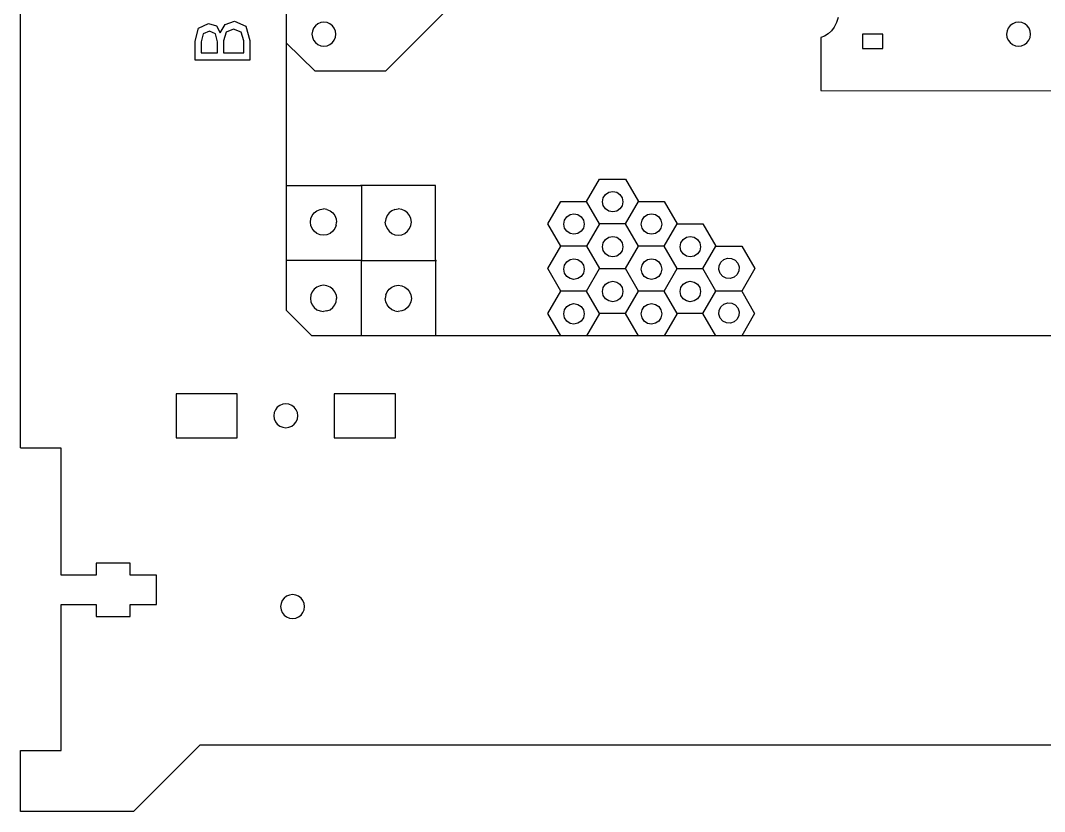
# Model space of a CAD drawing. Extents: x -217 to 602, y -128 to 416.
# Drawn here: x -217.3 to -63.5, y -10.7 to 108.1 of the extents above; entities that cross this region are included whole.
import ezdxf

# ---------------------------------------------------------------- set-up
doc = ezdxf.new("R2010")
doc.units = 0
doc.layers.add('Layer_1', color=7, linetype='CONTINUOUS')

msp = doc.modelspace()

# ---------------------------------------------------------------- linework, layer by layer
at = {"layer": 'Layer_1', "color": 3}
for points in [[(103.578773, 52.10474), (103.578773, 60.754682), (-173.518378, 60.754682), (-177.349263, 64.545124), (-177.349263, 177.370894), (-173.503985, 183.759888), (-173.503985, 196.815824)], [(-211.181498, 24.804933), (-211.181498, 43.904773)], [(-200.802296, 26.604918), (-205.892118, 26.604918)], [(-205.892118, 26.604918), (-205.892118, 24.804933)], [(-200.802296, 24.804933), (-200.802296, 26.604918)], [(-205.892118, 24.804933), (-211.181498, 24.804933)], [(-196.860188, 24.804933), (-200.802296, 24.804933)], [(-196.860188, 20.404933), (-196.860188, 24.804933)], [(-211.181498, 20.404933), (-205.892118, 20.404933)], [(-205.892118, 20.404933), (-205.892118, 18.604948)], [(-200.802296, 18.604948), (-200.802296, 20.404933)], [(-200.802296, 20.404933), (-196.860188, 20.404933)], [(-205.892118, 18.604948), (-200.802296, 18.604948)]]:
    msp.add_lwpolyline(points, dxfattribs=at)
at = {"layer": 'Layer_1', "color": 2}
for points in [[(-217.260847, 43.909317), (-217.278345, 169.482515), (-211.189118, 169.479692), (-211.189118, 188.579533)], [(-126.449655, 77.575273), (-130.332232, 77.575273), (-132.273525, 80.937686), (-130.332232, 84.300101), (-126.449655, 84.300098), (-124.508362, 80.937686)], [(-118.684387, 70.848774), (-120.625681, 74.211187), (-118.684387, 77.573602), (-114.801811, 77.573599), (-112.860517, 74.211187)], [(-132.272346, 67.485733), (-136.154922, 67.485733), (-138.096216, 70.848145), (-136.154922, 74.21056)], [(-124.507077, 60.759418), (-126.448371, 64.12183), (-124.507077, 67.484245)], [(-130.331052, 64.12183), (-132.272346, 60.759418)], [(-118.683207, 64.12183), (-120.624501, 60.759418)], [(-211.181498, 43.904773), (-217.269314, 43.904773)], [(-217.269314, -1.517141), (-211.181498, -1.517141), (-211.181498, 20.404933)], [(-217.269314, -10.69481), (-217.269314, -1.517141)], [(-200.303299, -10.69481), (-190.323272, -0.694886), (83.627976, -0.694886), (93.608003, -10.69481)], [(-200.303299, -10.69481), (-217.269314, -10.69481)]]:
    msp.add_lwpolyline(points, dxfattribs=at)
at = {"layer": 'Layer_1', "color": 4}
for points in [[(-177.320959, 104.708566), (-173.074587, 100.579655), (-162.399249, 100.579683), (-139.954931, 123.133359)], [(-94.501098, 108.584917), (-94.763587, 107.808947), (-95.111229, 107.132855), (-95.532572, 106.575043), (-96.016171, 106.119847), (-96.550576, 105.785611), (-97.113739, 105.571715), (-97.118791, 97.590386), (-60.321832, 97.564421), (-49.445632, 106.554215), (-26.195458, 106.620932), (-15.843218, 97.3976), (39.376548, 97.3976), (42.519637, 100.54068), (42.519637, 108.1729)], [(-132.272346, 74.210558), (-130.331052, 70.848145)], [(-120.624501, 67.485733), (-124.507077, 67.485733), (-126.448371, 70.848145), (-124.507077, 74.21056)], [(-126.449655, 64.122459), (-130.332232, 64.122459), (-132.273525, 67.484872), (-130.332232, 70.847287), (-126.449655, 70.847284)], [(-114.801811, 64.122459), (-118.684387, 64.122459), (-120.625681, 67.484872), (-118.684387, 70.847287), (-114.801811, 70.847284)], [(-112.869633, 60.757798), (-114.810918, 64.12021), (-112.86963, 67.482625)]]:
    msp.add_lwpolyline(points, dxfattribs=at)
at = {"layer": 'Layer_1', "color": 1}
for points in [[(-191.074322, 102.158491), (-191.074322, 105.002763), (-190.545156, 106.965088), (-189.040347, 107.654108), (-187.838701, 107.30133), (-187.281961, 106.265044), (-186.543329, 107.538352), (-185.148756, 107.995862), (-183.445517, 107.24621), (-182.844694, 105.113005), (-182.844694, 102.158491), (-191.074322, 102.158491)], [(-190.159301, 103.271948), (-187.67885, 103.271948), (-187.67885, 104.92008), (-187.982013, 106.132753), (-188.919076, 106.535142), (-189.850635, 106.132753), (-190.159301, 104.92008), (-190.159301, 103.271948)], [(-186.774836, 103.271948), (-183.759687, 103.271948), (-183.759687, 105.057884), (-184.129003, 106.386312), (-185.270027, 106.821773), (-186.40552, 106.386312), (-186.774836, 105.057884), (-186.774836, 103.271948)]]:
    msp.add_lwpolyline(points, dxfattribs=at)
at = {"layer": 'Layer_1', "color": 7}
for points in [[(-169.983717, 105.603578), (-169.922503, 106.06947), (-169.983717, 106.535334), (-170.163211, 106.969448), (-170.448678, 107.342208), (-170.820732, 107.628296), (-171.253971, 107.808128), (-171.718932, 107.869455), (-172.183865, 107.808128), (-172.617133, 107.628296), (-172.989158, 107.342208), (-173.274654, 106.969448), (-173.454119, 106.535334), (-173.515333, 106.06947), (-173.454119, 105.603578), (-173.274654, 105.169492), (-172.989158, 104.796676), (-172.617133, 104.510644), (-172.183865, 104.330784), (-171.718932, 104.269485), (-171.253971, 104.330784), (-170.820732, 104.510644), (-170.448678, 104.796676), (-170.163211, 105.169492), (-169.983717, 105.603578)], [(-66.501916, 107.618136), (-66.933123, 107.802794), (-67.397351, 107.869342), (-67.862961, 107.813208), (-68.298204, 107.638259), (-68.673418, 107.356403), (-68.963035, 106.986833), (-69.147354, 106.554751), (-69.213733, 106.089592), (-69.15774, 105.623079), (-68.983129, 105.186961), (-68.70181, 104.811013), (-68.332974, 104.520804), (-67.901766, 104.336146), (-67.437539, 104.269598), (-66.971929, 104.325704), (-66.536714, 104.500653), (-66.161499, 104.782537), (-65.871855, 105.152107), (-65.687564, 105.584161), (-65.621157, 106.049348), (-65.677178, 106.515861), (-65.851789, 106.951979), (-66.13308, 107.327927), (-66.501916, 107.618136)], [(-87.807052, 106.064842), (-90.832551, 106.064842), (-90.832551, 103.930197), (-87.807052, 103.930197), (-87.807052, 106.064842)], [(-126.939198, 80.30465), (-127.268901, 79.815635), (-127.757916, 79.485932), (-128.356749, 79.365033), (-128.94549, 79.482141), (-129.4446, 79.815635), (-129.778094, 80.314742), (-129.895202, 80.903483), (-129.778094, 81.492224), (-129.4446, 81.991331), (-128.94549, 82.324825), (-128.356749, 82.441933), (-127.757916, 82.321034), (-127.268901, 81.991331), (-126.939198, 81.502316), (-126.8183, 80.903483), (-126.8183, 80.903483), (-126.939198, 80.30465)], [(-173.673581, 78.354103), (-173.477752, 78.827632)], [(-173.477752, 78.827512), (-173.166287, 79.234184)], [(-173.166287, 79.234184), (-172.760401, 79.546126)], [(-172.760401, 79.546216), (-172.287747, 79.74232)], [(-172.287747, 79.74232), (-171.780577, 79.809147)], [(-171.273374, 79.742169), (-171.780577, 79.809147)], [(-171.273374, 79.742169), (-170.80081, 79.545944)], [(-170.80081, 79.545944), (-170.394987, 79.233821)], [(-170.394987, 79.233821), (-170.083649, 78.827149)], [(-170.083649, 78.827149), (-169.887941, 78.353529)], [(-162.245142, 78.827149), (-162.44085, 78.353529)], [(-161.933804, 79.233821), (-162.245142, 78.827149)], [(-161.52798, 79.545944), (-161.933804, 79.233821)], [(-161.055417, 79.742169), (-161.52798, 79.545944)], [(-161.055417, 79.742169), (-160.548214, 79.809147)], [(-160.041044, 79.74232), (-160.548214, 79.809147)], [(-159.56839, 79.546216), (-160.041044, 79.74232)], [(-159.162504, 79.234184), (-159.56839, 79.546126)], [(-158.851039, 78.827512), (-159.162504, 79.234184)], [(-158.65521, 78.354103), (-158.851039, 78.827632)], [(-132.761888, 76.941608), (-133.091592, 76.452593), (-133.580607, 76.12289), (-134.17944, 76.001991), (-134.768181, 76.1191), (-135.267291, 76.452593), (-135.600784, 76.9517), (-135.717892, 77.540441), (-135.600784, 78.129182), (-135.267291, 78.628289), (-134.768181, 78.961783), (-134.17944, 79.078891), (-133.580607, 78.957993), (-133.091592, 78.628289), (-132.761888, 78.139274), (-132.64099, 77.540441), (-132.64099, 77.540441), (-132.761888, 76.941608)], [(-121.114044, 76.941608), (-121.443747, 76.452593), (-121.932762, 76.12289), (-122.531595, 76.001991), (-123.120336, 76.1191), (-123.619446, 76.452593), (-123.95294, 76.9517), (-124.070048, 77.540441), (-123.95294, 78.129182), (-123.619446, 78.628289), (-123.120336, 78.961783), (-122.531595, 79.078891), (-121.932762, 78.957993), (-121.443747, 78.628289), (-121.114044, 78.139274), (-120.993146, 77.540441), (-120.993146, 77.540441), (-121.114044, 76.941608)], [(-173.673765, 77.33768), (-173.740415, 77.845906), (-173.673581, 78.354103)], [(-173.478027, 76.86409), (-173.673765, 77.33768)], [(-169.888095, 77.337196), (-170.083924, 76.863637)], [(-169.888095, 77.337196), (-169.821259, 77.845333)], [(-169.887941, 78.353529), (-169.821259, 77.845333)], [(-162.44085, 78.353529), (-162.507532, 77.845333)], [(-162.440696, 77.337196), (-162.507532, 77.845333)], [(-162.440696, 77.337196), (-162.244867, 76.863637)], [(-158.850764, 76.86409), (-158.655026, 77.33768)], [(-158.655026, 77.33768), (-158.588376, 77.845906), (-158.65521, 78.354103)], [(-173.166689, 76.457448), (-173.478027, 76.86409)], [(-172.760863, 76.145385), (-173.166689, 76.457448)], [(-172.288269, 75.9491), (-172.760863, 76.145385)], [(-171.781132, 75.882122), (-172.288269, 75.9491)], [(-171.273932, 75.948889), (-171.781132, 75.882122)], [(-170.8013, 76.145023), (-171.273932, 75.948889)], [(-170.395419, 76.456995), (-170.8013, 76.145023)], [(-170.083924, 76.863637), (-170.395419, 76.456995)], [(-162.244867, 76.863637), (-161.933372, 76.456995)], [(-161.933372, 76.456995), (-161.527491, 76.145023)], [(-161.527491, 76.145023), (-161.054859, 75.948889)], [(-161.054859, 75.948889), (-160.547658, 75.882122)], [(-160.547658, 75.882122), (-160.040522, 75.9491)], [(-160.040522, 75.9491), (-159.567928, 76.145385)], [(-159.567928, 76.145385), (-159.162102, 76.457448)], [(-159.162102, 76.457448), (-158.850764, 76.86409)], [(-126.939198, 73.543968), (-127.268901, 73.054954), (-127.757916, 72.72525), (-128.356749, 72.604352), (-128.94549, 72.72146), (-129.4446, 73.054954), (-129.778094, 73.554061), (-129.895202, 74.142802), (-129.778094, 74.731543), (-129.4446, 75.23065), (-128.94549, 75.564143), (-128.356749, 75.681251), (-127.757916, 75.560353), (-127.268901, 75.23065), (-126.939198, 74.741635), (-126.8183, 74.142802), (-126.8183, 74.142802), (-126.939198, 73.543968)], [(-115.291354, 73.543968), (-115.621057, 73.054954), (-116.110072, 72.72525), (-116.708905, 72.604352), (-117.297646, 72.72146), (-117.796756, 73.054954), (-118.130249, 73.554061), (-118.247358, 74.142802), (-118.130249, 74.731543), (-117.796756, 75.23065), (-117.297646, 75.564143), (-116.708905, 75.681251), (-116.110072, 75.560353), (-115.621057, 75.23065), (-115.291354, 74.741635), (-115.170455, 74.142802), (-115.170455, 74.142802), (-115.291354, 73.543968)], [(-132.761888, 70.180927), (-133.091592, 69.691912), (-133.580607, 69.362208), (-134.17944, 69.24131), (-134.768181, 69.358418), (-135.267291, 69.691912), (-135.600784, 70.191019), (-135.717892, 70.77976), (-135.600784, 71.368501), (-135.267291, 71.867608), (-134.768181, 72.201102), (-134.17944, 72.31821), (-133.580607, 72.197311), (-133.091592, 71.867608), (-132.761888, 71.378593), (-132.64099, 70.77976), (-132.64099, 70.77976), (-132.761888, 70.180927)], [(-121.114044, 70.180927), (-121.443747, 69.691912), (-121.932762, 69.362208), (-122.531595, 69.24131), (-123.120336, 69.358418), (-123.619446, 69.691912), (-123.95294, 70.191019), (-124.070048, 70.77976), (-123.95294, 71.368501), (-123.619446, 71.867608), (-123.120336, 72.201102), (-122.531595, 72.31821), (-121.932762, 72.197311), (-121.443747, 71.867608), (-121.114044, 71.378593), (-120.993146, 70.77976), (-120.993146, 70.77976), (-121.114044, 70.180927)], [(-111.097805, 72.422166), (-110.509454, 72.381142), (-109.979415, 72.122494), (-109.575298, 71.664337), (-109.382346, 71.095919), (-109.421605, 70.496931), (-109.687098, 69.958564), (-110.138408, 69.562775), (-110.706826, 69.369823), (-111.305811, 69.409083), (-111.844181, 69.674578), (-112.23997, 70.125888), (-112.434686, 70.704943), (-112.393662, 71.293294), (-112.135014, 71.823333), (-111.676857, 72.227453), (-111.676857, 72.227453), (-111.097805, 72.422166)], [(-173.166689, 67.77098), (-173.478027, 67.364338)], [(-172.760863, 68.083043), (-173.166689, 67.77098)], [(-172.288269, 68.279327), (-172.760863, 68.083043)], [(-171.781132, 68.346306), (-172.288269, 68.279327)], [(-171.273932, 68.279539), (-171.781132, 68.346306)], [(-170.8013, 68.083405), (-171.273932, 68.279539)], [(-170.395419, 67.771433), (-170.8013, 68.083405)], [(-170.083924, 67.364791), (-170.395419, 67.771433)], [(-162.244867, 67.364791), (-161.933372, 67.771433)], [(-161.933372, 67.771433), (-161.527491, 68.083405)], [(-161.527491, 68.083405), (-161.054859, 68.279539)], [(-161.054859, 68.279539), (-160.547658, 68.346306)], [(-160.547658, 68.346306), (-160.040522, 68.279327)], [(-160.040522, 68.279327), (-159.567928, 68.083043)], [(-159.567928, 68.083043), (-159.162102, 67.77098)], [(-159.162102, 67.77098), (-158.850764, 67.364338)], [(-126.939198, 66.817653), (-127.268901, 66.328638), (-127.757916, 65.998935), (-128.356749, 65.878037), (-128.94549, 65.995145), (-129.4446, 66.328638), (-129.778094, 66.827746), (-129.895202, 67.416487), (-129.778094, 68.005228), (-129.4446, 68.504335), (-128.94549, 68.837828), (-128.356749, 68.954936), (-127.757916, 68.834038), (-127.268901, 68.504335), (-126.939198, 68.01532), (-126.8183, 67.416487), (-126.8183, 67.416487), (-126.939198, 66.817653)], [(-115.291354, 66.817653), (-115.621057, 66.328638), (-116.110072, 65.998935), (-116.708905, 65.878037), (-117.297646, 65.995145), (-117.796756, 66.328638), (-118.130249, 66.827746), (-118.247358, 67.416487), (-118.130249, 68.005228), (-117.796756, 68.504335), (-117.297646, 68.837828), (-116.708905, 68.954936), (-116.110072, 68.834038), (-115.621057, 68.504335), (-115.291354, 68.01532), (-115.170455, 67.416487), (-115.170455, 67.416487), (-115.291354, 66.817653)], [(-173.673765, 66.890748), (-173.740415, 66.382521), (-173.673581, 65.874325)], [(-173.478027, 67.364338), (-173.673765, 66.890748)], [(-169.888095, 66.891231), (-170.083924, 67.364791)], [(-169.888095, 66.891231), (-169.821259, 66.383095)], [(-169.887941, 65.874898), (-169.821259, 66.383095)], [(-162.440696, 66.891231), (-162.507532, 66.383095)], [(-162.44085, 65.874898), (-162.507532, 66.383095)], [(-162.440696, 66.891231), (-162.244867, 67.364791)], [(-158.850764, 67.364338), (-158.655026, 66.890748)], [(-158.655026, 66.890748), (-158.588376, 66.382521), (-158.65521, 65.874325)], [(-173.673581, 65.874325), (-173.477752, 65.400795)], [(-173.477752, 65.400916), (-173.166287, 64.994244)], [(-173.166287, 64.994244), (-172.760401, 64.682302)], [(-172.760401, 64.682211), (-172.287747, 64.486108)], [(-171.273374, 64.486259), (-170.80081, 64.682483)], [(-170.80081, 64.682483), (-170.394987, 64.994606)], [(-170.394987, 64.994606), (-170.083649, 65.401278)], [(-170.083649, 65.401278), (-169.887941, 65.874898)], [(-162.245142, 65.401278), (-162.44085, 65.874898)], [(-161.933804, 64.994606), (-162.245142, 65.401278)], [(-161.52798, 64.682483), (-161.933804, 64.994606)], [(-161.055417, 64.486259), (-161.52798, 64.682483)], [(-159.56839, 64.682211), (-160.041044, 64.486108)], [(-159.162504, 64.994244), (-159.56839, 64.682302)], [(-158.851039, 65.400916), (-159.162504, 64.994244)], [(-158.65521, 65.874325), (-158.851039, 65.400795)], [(-132.761888, 63.454612), (-133.091592, 62.965597), (-133.580607, 62.635893), (-134.17944, 62.514995), (-134.768181, 62.632103), (-135.267291, 62.965597), (-135.600784, 63.464704), (-135.717892, 64.053445), (-135.600784, 64.642186), (-135.267291, 65.141293), (-134.768181, 65.474786), (-134.17944, 65.591895), (-133.580607, 65.470996), (-133.091592, 65.141293), (-132.761888, 64.652278), (-132.64099, 64.053445), (-132.64099, 64.053445), (-132.761888, 63.454612)], [(-121.114044, 63.454612), (-121.443747, 62.965597), (-121.932762, 62.635893), (-122.531595, 62.514995), (-123.120336, 62.632103), (-123.619446, 62.965597), (-123.95294, 63.464704), (-124.070048, 64.053445), (-123.95294, 64.642186), (-123.619446, 65.141293), (-123.120336, 65.474786), (-122.531595, 65.591895), (-121.932762, 65.470996), (-121.443747, 65.141293), (-121.114044, 64.652278), (-120.993146, 64.053445), (-120.993146, 64.053445), (-121.114044, 63.454612)], [(-111.076384, 65.711069), (-110.488033, 65.670045), (-109.957994, 65.411396), (-109.553877, 64.953243), (-109.360928, 64.384824), (-109.400185, 63.785833), (-109.665677, 63.247466), (-110.116987, 62.851678), (-110.685405, 62.658728), (-111.284393, 62.697985), (-111.822763, 62.963483), (-112.218552, 63.41479), (-112.413265, 63.993845), (-112.372242, 64.582197), (-112.113593, 65.112235), (-111.655439, 65.516355), (-111.655439, 65.516355), (-111.076384, 65.711069)], [(-172.287747, 64.486108), (-171.780577, 64.41928)], [(-171.273374, 64.486259), (-171.780577, 64.41928)], [(-161.055417, 64.486259), (-160.548214, 64.41928)], [(-160.041044, 64.486108), (-160.548214, 64.41928)], [(-193.910317, 52.05473), (-193.910317, 45.454738)], [(-184.728697, 52.05473), (-193.910317, 52.05473)], [(-184.728697, 45.454738), (-184.728697, 52.05473)], [(-170.157874, 45.454738), (-160.976282, 45.454738), (-160.976282, 52.05473), (-170.157874, 52.05473), (-170.157874, 45.454738)], [(-179.180151, 49.221078), (-179.241422, 48.754762)], [(-179.000517, 49.655616), (-179.180151, 49.221078)], [(-178.714739, 50.028742), (-179.000517, 49.655616)], [(-178.342346, 50.315084), (-178.714739, 50.028742)], [(-177.908684, 50.495086), (-178.342346, 50.315084)], [(-177.443299, 50.556469), (-177.908684, 50.495086)], [(-176.977887, 50.495086), (-177.443299, 50.556469)], [(-176.544224, 50.315084), (-176.977887, 50.495086)], [(-176.171832, 50.028742), (-176.544224, 50.315084)], [(-175.886082, 49.655616), (-176.171832, 50.028742)], [(-175.706447, 49.221078), (-175.886082, 49.655616)], [(-175.645177, 48.754762), (-175.706447, 49.221078)], [(-179.241422, 48.754762), (-179.180151, 48.288447)], [(-179.180151, 48.288447), (-179.000517, 47.853909)], [(-179.000517, 47.853909), (-178.714739, 47.480755)], [(-176.171832, 47.480755), (-175.886082, 47.853909)], [(-175.886082, 47.853909), (-175.706447, 48.288447)], [(-175.706447, 48.288447), (-175.645177, 48.754762)], [(-178.714739, 47.480755), (-178.342346, 47.194412)], [(-178.342346, 47.194412), (-177.908684, 47.014439)], [(-177.908684, 47.014439), (-177.443299, 46.953056)], [(-177.443299, 46.953056), (-176.977887, 47.014439)], [(-176.977887, 47.014439), (-176.544224, 47.194412)], [(-176.544224, 47.194412), (-176.171832, 47.480755)], [(-193.910317, 45.454738), (-184.728697, 45.454738)], [(-177.320871, 21.647417), (-177.693264, 21.361102)], [(-176.88718, 21.827418), (-177.320871, 21.647417)], [(-176.421796, 21.888801), (-176.88718, 21.827418)], [(-175.956412, 21.827418), (-176.421796, 21.888801)], [(-175.522749, 21.647417), (-175.956412, 21.827418)], [(-175.150328, 21.361102), (-175.522749, 21.647417)], [(-178.158648, 20.553382), (-178.219918, 20.087095)], [(-178.219918, 20.087095), (-178.158648, 19.620779)], [(-177.979014, 20.987976), (-178.158648, 20.553382)], [(-177.693264, 21.361102), (-177.979014, 20.987976)], [(-174.864578, 20.987976), (-175.150328, 21.361074)], [(-174.684944, 20.553382), (-174.864578, 20.987976)], [(-174.623674, 20.087095), (-174.684944, 20.553382)], [(-174.684944, 19.620779), (-174.623674, 20.087095)], [(-178.158648, 19.620779), (-177.979014, 19.186241)], [(-177.979014, 19.186241), (-177.693264, 18.813059)], [(-177.693264, 18.813059), (-177.320871, 18.526716)], [(-177.320871, 18.526716), (-176.88718, 18.346771)], [(-175.956412, 18.346771), (-175.522749, 18.526716)], [(-175.522749, 18.526716), (-175.150328, 18.813059)], [(-175.150328, 18.813059), (-174.864578, 19.186241)], [(-174.864578, 19.186241), (-174.684944, 19.620751)], [(-176.88718, 18.346771), (-176.421796, 18.285388)], [(-176.421796, 18.285388), (-175.956412, 18.346771)]]:
    msp.add_lwpolyline(points, dxfattribs=at)
at = {"layer": 'Layer_1', "color": 5}
for points in [[(-166.095604, 83.334311), (-166.095604, 72.045422), (-177.384493, 72.045422)], [(-130.331052, 77.574644), (-132.272346, 74.212231), (-136.154922, 74.212231), (-138.096216, 77.574644), (-136.154922, 80.937059), (-132.272346, 80.937056)], [(-120.624501, 74.212231), (-124.507077, 74.212231), (-126.448371, 77.574644), (-124.507077, 80.937059), (-120.624501, 80.937056), (-118.683207, 77.574644)], [(-108.978867, 74.210812), (-107.037578, 70.848402), (-108.978867, 67.485984), (-112.861451, 67.485987), (-114.802737, 70.848399), (-112.861448, 74.210814), (-108.978867, 74.210812)], [(-166.095604, 60.756533), (-166.095604, 72.045422), (-154.806715, 72.045422)], [(-136.154922, 60.759418), (-138.096216, 64.12183), (-136.154922, 67.484245)], [(-108.987051, 67.482623), (-107.045763, 64.120213), (-108.987051, 60.757798)]]:
    msp.add_lwpolyline(points, dxfattribs=at)
at = {"layer": 'Layer_1', "color": 6}
for points in [[(-177.384493, 83.334311), (-166.095604, 83.334311)], [(-154.944298, 72.045422), (-154.944298, 83.334311), (-166.233187, 83.334311)], [(-154.944299, 72.183017), (-154.944299, 60.894128)]]:
    msp.add_lwpolyline(points, dxfattribs=at)

doc.saveas('drawing.dxf')
